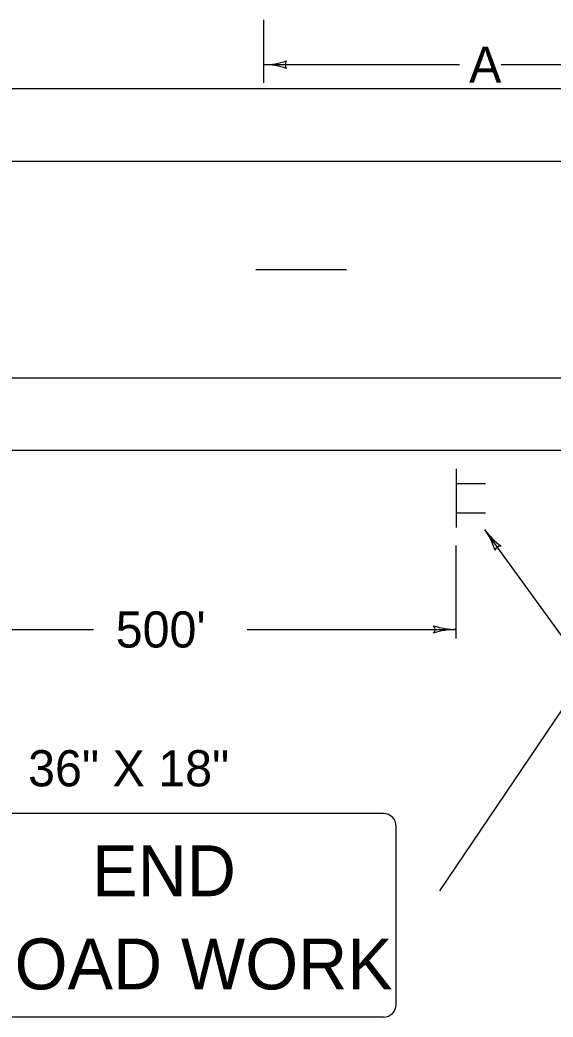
# Model space of a CAD drawing. Extents: x 1000 to 1036.3, y 1000 to 1022.
# Drawn here: x 1023.89 to 1026.84, y 1008.92 to 1014.43 of the extents above; entities that cross this region are included whole.
import ezdxf

# ---------------------------------------------------------------- set-up
doc = ezdxf.new("R2010")
doc.units = 0
doc.layers.add('Level 1', color=7, linetype='Continuous')

msp = doc.modelspace()

# ---------------------------------------------------------------- linework, layer by layer
at = {"layer": 'Level 1'}
for p, q in [((1025.2427, 1014.0832), (1025.2427, 1014.4305)), ((1025.2427, 1014.1833), (1026.3238, 1014.1833)), ((1026.554, 1014.1833), (1027.6427, 1014.1833)), ((1035.25, 1014.05), (1007.25, 1014.05)), ((1023.1622, 1013.65), (1035.25, 1013.65)), ((1025.699, 1013.05), (1025.199, 1013.05)), ((1035.25, 1012.45), (1023.1622, 1012.45)), ((1035.25, 1012.05), (1007.25, 1012.05)), ((1026.3063, 1011.95), (1026.3063, 1011.625)), ((1026.3063, 1011.8688), (1026.4688, 1011.8688)), ((1026.3063, 1011.7063), (1026.4688, 1011.7063)), ((1026.3063, 1011.0116), (1026.3063, 1011.525)), ((1023.1622, 1011.0616), (1024.3013, 1011.0616)), ((1025.1513, 1011.0616), (1026.3063, 1011.0616)), ((1025.9041, 1010.0443), (1023.2323, 1010.0443)), ((1025.9744, 1008.9895), (1025.9744, 1009.9739)), ((1025.9041, 1008.9193), (1023.2323, 1008.9193))]:
    msp.add_line(p, q, dxfattribs=at)
msp.add_lwpolyline([(1026.2156, 1009.6177), (1027.0333, 1010.8282), (1026.4644, 1011.6115)], dxfattribs=at)
for centre, radius, start, end in [((1025.2427, 1014.574), 0.3906, 270, 288.6688), ((1025.3912, 1014.1833), 0.0313, 138.7746, 220.8913), ((1025.2427, 1014.574), 0.3906, 269.9878, 270), ((1025.2427, 1013.7927), 0.3906, 71.3472, 89.9939), ((1026.7805, 1011.841), 0.3906, 215.9738, 215.986), ((1026.7805, 1011.841), 0.3906, 215.986, 234.6548), ((1026.1483, 1011.382), 0.3906, 17.3332, 35.9799), ((1026.5517, 1011.4913), 0.0312, 84.7606, 166.8773), ((1026.1578, 1011.0616), 0.0312, 318.7746, 40.8913), ((1026.3063, 1010.671), 0.3906, 90, 108.6688), ((1026.3063, 1011.4522), 0.3906, 251.3472, 269.9939), ((1026.3063, 1010.671), 0.3906, 89.9878, 90), ((1025.9041, 1009.9739), 0.0703, 0, 90), ((1025.9041, 1008.9895), 0.0703, 270, 360)]:
    msp.add_arc(centre, radius, start, end, dxfattribs=at)

# ---------------------------------------------------------------- texts
for s, height, p in [('A', 0.2, (1026.3773, 1014.0833)), ("500'", 0.2, (1024.424, 1010.9616)), ('36" X 18"', 0.2, (1023.9398, 1010.1943)), ('END', 0.28125, (1024.2943, 1009.5872)), ('ROAD WORK', 0.28125, (1023.5938, 1009.0721))]:
    msp.add_text(s, height=height, dxfattribs=at).set_placement(p)

doc.saveas('drawing.dxf')
